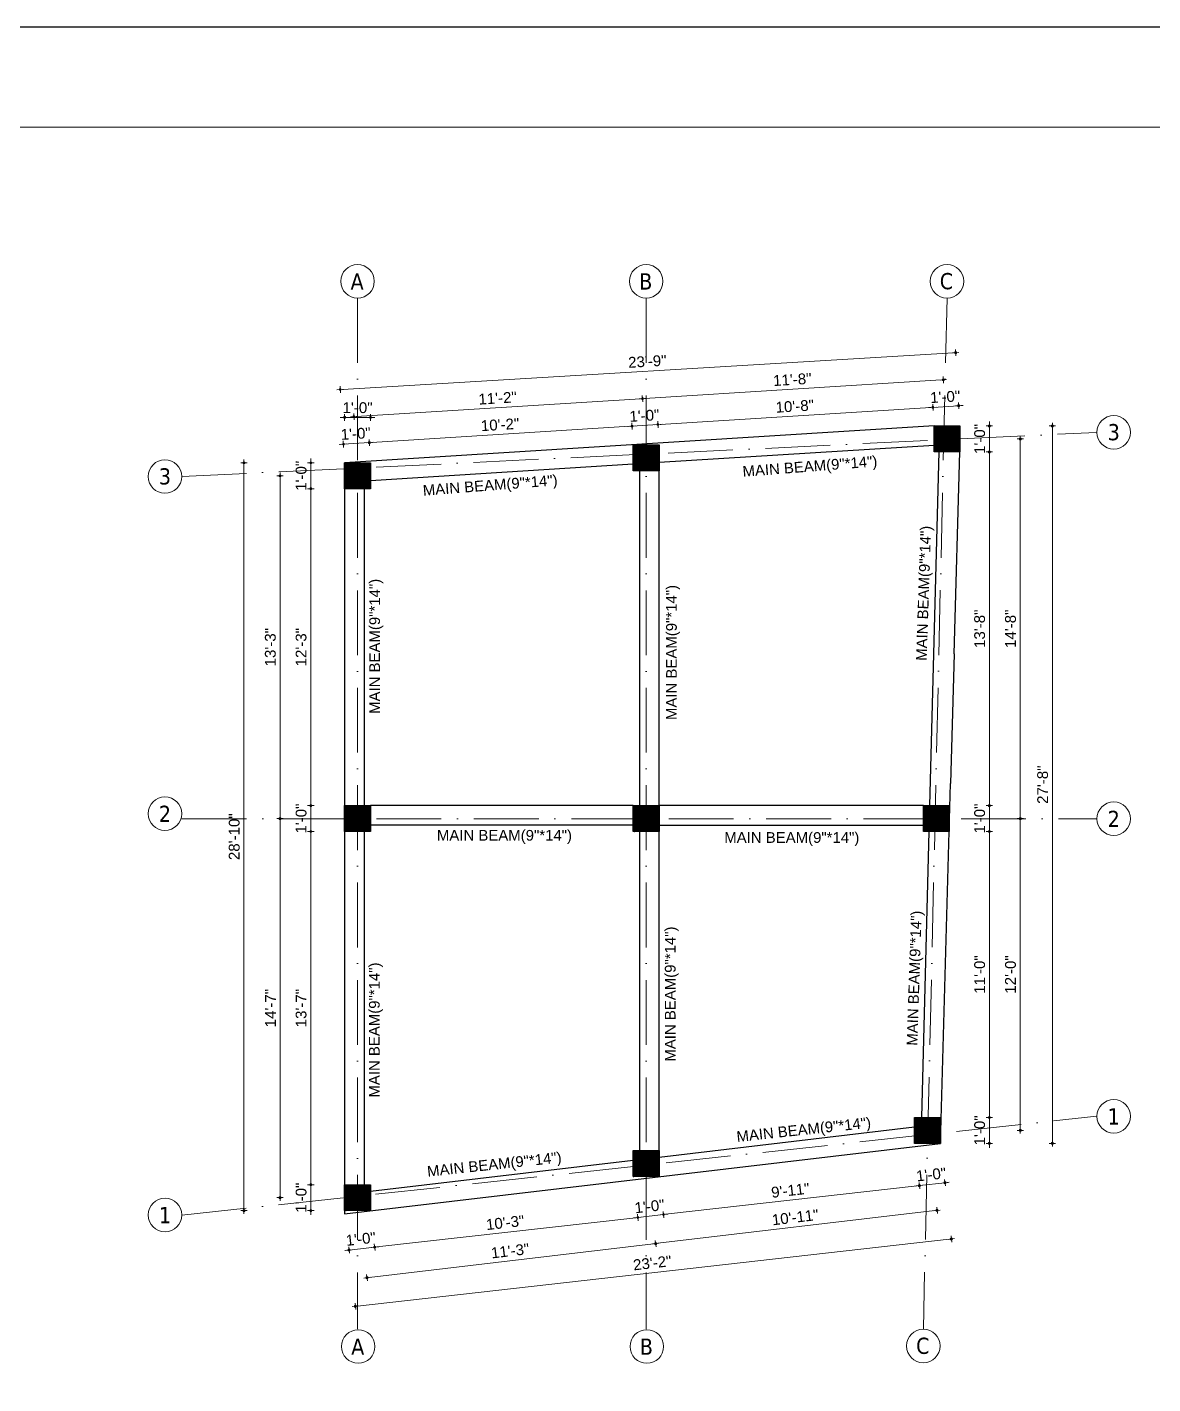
# Model space of a CAD drawing. Header units: inches. Extents: x 10143 to 33197, y -150 to 3760.
# Drawn here: x 11727 to 12248, y 1469 to 2098 of the extents above; entities that cross this region are included whole.
import ezdxf

# ---------------------------------------------------------------- set-up
doc = ezdxf.new("R2010")
doc.units = ezdxf.units.IN
doc.header["$LTSCALE"] = 0.5
doc.header["$MEASUREMENT"] = 0
doc.header["$PDMODE"] = 66
doc.linetypes.add('ACAD_ISO10W100', pattern=[18, 12, -3, 0, -3])
for name, color, linetype, lineweight in [('0.13', 2, 'Continuous', 13), ('ELE1', 3, 'Continuous', 9), ('hatch', 9, 'Continuous', 0), ('TEXT', 220, 'Continuous', 9), ('Toilet', 7, 'Continuous', 25)]:
    doc.layers.add(name, color=color, linetype=linetype, lineweight=lineweight)
doc.styles.add('DIM', font='tahoma.ttf')
doc.styles.get("Standard").update_dxf_attribs({"font": 'arial.ttf'})
doc.dimstyles.new('S8', dxfattribs={"dimtxt": 5, "dimasz": 1, "dimexe": 6, "dimexo": 18, "dimgap": 1.9375, "dimtad": 1, "dimdec": 0, "dimzin": 3, "dimdsep": 46, "dimlunit": 4, "dimtxsty": 'Standard', "dimblk": 'dot 2', "dimcen": 12, "dimse1": 1, "dimse2": 1, "dimclrd": 1, "dimclre": 1, "dimclrt": 256, "dimadec": 0, "dimazin": 0, "dimtfac": 0.75, "dimtdec": 0, "dimtix": 1, "dimtmove": 1, "dimatfit": 3, "dimldrblk": 'DOT', "dimfxl": 1, "dimtolj": 1, "dimtzin": 0, "dimlwd": 9, "dimlwe": 9, "dimarcsym": 0})
pattern_1 = [(135, (12132.83037, -1836.47353), (-0.0883883476, -0.0883883476), [])]

# ---------------------------------------------------------------- blocks, each defined once
blk = doc.blocks.new('dot1')
at = {"layer": 'hatch'}
h = blk.add_hatch(color=256, dxfattribs=at)
edge = h.paths.add_edge_path()
edge.add_arc((0, 0), 1, 0, 360)
for p, q in [((3, 0), (-3, 0)), ((0, 3), (0, -3))]:
    blk.add_line(p, q, dxfattribs=at)
blk.add_circle((0, 0), 1, dxfattribs=at)
blk = doc.blocks.new('dot 2')
at = {"layer": 'hatch', "xscale": 0.5, "yscale": 0.5, "zscale": 0.5}
blk.add_blockref('dot1', (0, 0), dxfattribs=at)
blk = doc.blocks.new('*D1075')
at = {"layer": 'Defpoints', "color": 0, "transparency": 16777216}
for p in [(11885.98, 1916.86), (11873.98, 1895.84), (11885.98, 1895.84)]:
    blk.add_point(p, dxfattribs=at)
at = {"layer": 'Toilet', "color": 1, "lineweight": 9, "transparency": 16777216}
for p, q in [((11872.98, 1916.86), (11871.98, 1916.86)), ((11873.98, 1916.86), (11885.98, 1916.86)), ((11886.98, 1916.86), (11887.98, 1916.86))]:
    blk.add_line(p, q, dxfattribs=at)
blk.add_blockref('dot 2', (11873.98, 1916.86), dxfattribs=at)
at = {"layer": 'Toilet', "color": 1, "lineweight": 9, "transparency": 16777216, "rotation": 180}
blk.add_blockref('dot 2', (11885.98, 1916.86), dxfattribs=at)
at = {"layer": 'Toilet', "transparency": 16777216, "insert": (11879.98, 1921.35), "char_height": 5, "attachment_point": 5}
blk.add_mtext('\\A1;1\'-0"', dxfattribs=at)
blk = doc.blocks.new('_Dot')
at = {"color": 0, "linetype": 'ByBlock', "lineweight": -2}
blk.add_line((-0.5, 0), (-1, 0), dxfattribs=at)
at = {"color": 0, "linetype": 'ByBlock', "const_width": 0.5}
blk.add_lwpolyline([(-0.25, 0, 1), (0.25, 0, 1)], format="xyb", close=True, dxfattribs=at)
blk = doc.blocks.new('*D1061')
at = {"layer": 'Defpoints', "color": 0, "transparency": 16777216}
for p in [(12149.88, 1592.8), (12172.48, 1592.8), (12149.88, 1580.8)]:
    blk.add_point(p, dxfattribs=at)
at = {"layer": 'Toilet', "color": 1, "lineweight": 9, "transparency": 16777216}
for p, q in [((12172.48, 1593.8), (12172.48, 1594.8)), ((12172.48, 1580.8), (12172.48, 1592.8)), ((12172.48, 1579.8), (12172.48, 1578.8))]:
    blk.add_line(p, q, dxfattribs=at)
for p, rotation in [((12172.48, 1592.8), 270), ((12172.48, 1580.8), 90)]:
    blk.add_blockref('dot 2', p, dxfattribs=dict(at, rotation=rotation))
at = {"layer": 'Toilet', "transparency": 16777216, "insert": (12167.99, 1586.8), "char_height": 5, "attachment_point": 5, "rotation": 90}
blk.add_mtext('\\A1;1\'-0"', dxfattribs=at)
blk = doc.blocks.new('*D1062')
at = {"layer": 'Defpoints', "color": 0, "transparency": 16777216}
for p in [(12153.93, 1725.16), (12172.48, 1725.16), (12149.88, 1592.8)]:
    blk.add_point(p, dxfattribs=at)
at = {"layer": 'Toilet', "color": 1, "lineweight": 9, "transparency": 16777216}
blk.add_line((12172.48, 1593.8), (12172.48, 1724.16), dxfattribs=at)
for p, rotation in [((12172.48, 1725.16), 90), ((12172.48, 1592.8), 270)]:
    blk.add_blockref('dot 2', p, dxfattribs=dict(at, rotation=rotation))
at = {"layer": 'Toilet', "transparency": 16777216, "insert": (12167.99, 1658.98), "char_height": 5, "attachment_point": 5, "rotation": 90}
blk.add_mtext('\\A1;11\'-0"', dxfattribs=at)
blk = doc.blocks.new('*D1063')
at = {"layer": 'Defpoints', "color": 0, "transparency": 16777216}
for p in [(12153.93, 1737.16), (12172.48, 1737.16), (12153.93, 1725.16)]:
    blk.add_point(p, dxfattribs=at)
at = {"layer": 'Toilet', "color": 1, "lineweight": 9, "transparency": 16777216}
for p, q in [((12172.48, 1738.16), (12172.48, 1739.16)), ((12172.48, 1725.16), (12172.48, 1737.16)), ((12172.48, 1724.16), (12172.48, 1723.16))]:
    blk.add_line(p, q, dxfattribs=at)
for p, rotation in [((12172.48, 1737.16), 270), ((12172.48, 1725.16), 90)]:
    blk.add_blockref('dot 2', p, dxfattribs=dict(at, rotation=rotation))
at = {"layer": 'Toilet', "transparency": 16777216, "insert": (12167.99, 1731.16), "char_height": 5, "attachment_point": 5, "rotation": 90}
blk.add_mtext('\\A1;1\'-0"', dxfattribs=at)
blk = doc.blocks.new('*D1064')
at = {"layer": 'Defpoints', "color": 0, "transparency": 16777216}
for p in [(12158.86, 1900.9), (12172.48, 1900.9), (12153.93, 1737.16)]:
    blk.add_point(p, dxfattribs=at)
at = {"layer": 'Toilet', "color": 1, "lineweight": 9, "transparency": 16777216}
blk.add_line((12172.48, 1738.16), (12172.48, 1899.9), dxfattribs=at)
for p, rotation in [((12172.48, 1900.9), 90), ((12172.48, 1737.16), 270)]:
    blk.add_blockref('dot 2', p, dxfattribs=dict(at, rotation=rotation))
at = {"layer": 'Toilet', "transparency": 16777216, "insert": (12167.99, 1819.03), "char_height": 5, "attachment_point": 5, "rotation": 90}
blk.add_mtext('\\A1;13\'-8"', dxfattribs=at)
blk = doc.blocks.new('*D1065')
at = {"layer": 'Defpoints', "color": 0, "transparency": 16777216}
for p in [(12158.86, 1912.9), (12172.48, 1912.9), (12158.86, 1900.9)]:
    blk.add_point(p, dxfattribs=at)
at = {"layer": 'Toilet', "color": 1, "lineweight": 9, "transparency": 16777216}
for p, q in [((12172.48, 1913.9), (12172.48, 1914.9)), ((12172.48, 1900.9), (12172.48, 1912.9)), ((12172.48, 1899.9), (12172.48, 1898.9))]:
    blk.add_line(p, q, dxfattribs=at)
for p, rotation in [((12172.48, 1912.9), 270), ((12172.48, 1900.9), 90)]:
    blk.add_blockref('dot 2', p, dxfattribs=dict(at, rotation=rotation))
at = {"layer": 'Toilet', "transparency": 16777216, "insert": (12167.99, 1906.9), "char_height": 5, "attachment_point": 5, "rotation": 90}
blk.add_mtext('\\A1;1\'-0"', dxfattribs=at)
blk = doc.blocks.new('*D1066')
at = {"layer": 'Defpoints', "color": 0, "transparency": 16777216}
for p in [(12158.86, 1906.9), (12153.93, 1731.16), (12186.77, 1731.16)]:
    blk.add_point(p, dxfattribs=at)
at = {"layer": 'Toilet', "color": 1, "lineweight": 9, "transparency": 16777216}
blk.add_line((12186.77, 1905.9), (12186.77, 1732.16), dxfattribs=at)
for p, rotation in [((12186.77, 1906.9), 90), ((12186.77, 1731.16), 270)]:
    blk.add_blockref('dot 2', p, dxfattribs=dict(at, rotation=rotation))
at = {"layer": 'Toilet', "transparency": 16777216, "insert": (12182.28, 1819.03), "char_height": 5, "attachment_point": 5, "rotation": 90}
blk.add_mtext('\\A1;14\'-8"', dxfattribs=at)
blk = doc.blocks.new('*D1067')
at = {"layer": 'Defpoints', "color": 0, "transparency": 16777216}
for p in [(12153.93, 1731.16), (12149.88, 1586.8), (12186.77, 1586.8)]:
    blk.add_point(p, dxfattribs=at)
at = {"layer": 'Toilet', "color": 1, "lineweight": 9, "transparency": 16777216}
blk.add_line((12186.77, 1730.16), (12186.77, 1587.8), dxfattribs=at)
for p, rotation in [((12186.77, 1731.16), 90), ((12186.77, 1586.8), 270)]:
    blk.add_blockref('dot 2', p, dxfattribs=dict(at, rotation=rotation))
at = {"layer": 'Toilet', "transparency": 16777216, "insert": (12182.28, 1658.98), "char_height": 5, "attachment_point": 5, "rotation": 90}
blk.add_mtext('\\A1;12\'-0"', dxfattribs=at)
blk = doc.blocks.new('*D1047')
at = {"layer": 'Defpoints', "color": 0, "transparency": 16777216}
for p in [(12158.86, 1912.9), (12201.65, 1912.9), (12149.88, 1580.8)]:
    blk.add_point(p, dxfattribs=at)
at = {"layer": 'Toilet', "color": 1, "lineweight": 9, "transparency": 16777216}
blk.add_line((12201.65, 1581.8), (12201.65, 1911.9), dxfattribs=at)
for p, rotation in [((12201.65, 1912.9), 90), ((12201.65, 1580.8), 270)]:
    blk.add_blockref('dot 2', p, dxfattribs=dict(at, rotation=rotation))
at = {"layer": 'Toilet', "transparency": 16777216, "insert": (12197.16, 1746.85), "char_height": 5, "attachment_point": 5, "rotation": 90}
blk.add_mtext('\\A1;27\'-8"', dxfattribs=at)
blk = doc.blocks.new('*D1068')
at = {"layer": 'Defpoints', "color": 0, "transparency": 16777216}
for p in [(11873.98, 1895.84), (11858.35, 1883.84), (11873.98, 1883.84)]:
    blk.add_point(p, dxfattribs=at)
at = {"layer": 'Toilet', "color": 1, "lineweight": 9, "transparency": 16777216}
for p, q in [((11858.35, 1896.84), (11858.35, 1897.84)), ((11858.35, 1895.84), (11858.35, 1883.84)), ((11858.35, 1882.84), (11858.35, 1881.84))]:
    blk.add_line(p, q, dxfattribs=at)
for p, rotation in [((11858.35, 1895.84), 270), ((11858.35, 1883.84), 90)]:
    blk.add_blockref('dot 2', p, dxfattribs=dict(at, rotation=rotation))
at = {"layer": 'Toilet', "transparency": 16777216, "insert": (11853.86, 1889.84), "char_height": 5, "attachment_point": 5, "rotation": 90}
blk.add_mtext('\\A1;1\'-0"', dxfattribs=at)
blk = doc.blocks.new('*D1069')
at = {"layer": 'Defpoints', "color": 0, "transparency": 16777216}
for p in [(11873.98, 1883.84), (11858.35, 1737.16), (11873.98, 1737.16)]:
    blk.add_point(p, dxfattribs=at)
at = {"layer": 'Toilet', "color": 1, "lineweight": 9, "transparency": 16777216}
blk.add_line((11858.35, 1882.84), (11858.35, 1738.16), dxfattribs=at)
for p, rotation in [((11858.35, 1883.84), 90), ((11858.35, 1737.16), 270)]:
    blk.add_blockref('dot 2', p, dxfattribs=dict(at, rotation=rotation))
at = {"layer": 'Toilet', "transparency": 16777216, "insert": (11853.86, 1810.5), "char_height": 5, "attachment_point": 5, "rotation": 90}
blk.add_mtext('\\A1;12\'-3"', dxfattribs=at)
blk = doc.blocks.new('*D1070')
at = {"layer": 'Defpoints', "color": 0, "transparency": 16777216}
for p in [(11873.98, 1737.16), (11858.35, 1725.16), (11873.98, 1725.16)]:
    blk.add_point(p, dxfattribs=at)
at = {"layer": 'Toilet', "color": 1, "lineweight": 9, "transparency": 16777216}
for p, q in [((11858.35, 1738.16), (11858.35, 1739.16)), ((11858.35, 1737.16), (11858.35, 1725.16)), ((11858.35, 1724.16), (11858.35, 1723.16))]:
    blk.add_line(p, q, dxfattribs=at)
for p, rotation in [((11858.35, 1737.16), 270), ((11858.35, 1725.16), 90)]:
    blk.add_blockref('dot 2', p, dxfattribs=dict(at, rotation=rotation))
at = {"layer": 'Toilet', "transparency": 16777216, "insert": (11853.86, 1731.16), "char_height": 5, "attachment_point": 5, "rotation": 90}
blk.add_mtext('\\A1;1\'-0"', dxfattribs=at)
blk = doc.blocks.new('*D1071')
at = {"layer": 'Defpoints', "color": 0, "transparency": 16777216}
for p in [(11873.98, 1725.16), (11858.35, 1561.67), (11873.98, 1561.67)]:
    blk.add_point(p, dxfattribs=at)
at = {"layer": 'Toilet', "color": 1, "lineweight": 9, "transparency": 16777216}
blk.add_line((11858.35, 1724.16), (11858.35, 1562.67), dxfattribs=at)
for p, rotation in [((11858.35, 1725.16), 90), ((11858.35, 1561.67), 270)]:
    blk.add_blockref('dot 2', p, dxfattribs=dict(at, rotation=rotation))
at = {"layer": 'Toilet', "transparency": 16777216, "insert": (11853.86, 1643.42), "char_height": 5, "attachment_point": 5, "rotation": 90}
blk.add_mtext('\\A1;13\'-7"', dxfattribs=at)
blk = doc.blocks.new('*D1072')
at = {"layer": 'Defpoints', "color": 0, "transparency": 16777216}
for p in [(11873.98, 1561.67), (11858.35, 1549.67), (11873.98, 1549.67)]:
    blk.add_point(p, dxfattribs=at)
at = {"layer": 'Toilet', "color": 1, "lineweight": 9, "transparency": 16777216}
for p, q in [((11858.35, 1562.67), (11858.35, 1563.67)), ((11858.35, 1561.67), (11858.35, 1549.67)), ((11858.35, 1548.67), (11858.35, 1547.67))]:
    blk.add_line(p, q, dxfattribs=at)
for p, rotation in [((11858.35, 1561.67), 270), ((11858.35, 1549.67), 90)]:
    blk.add_blockref('dot 2', p, dxfattribs=dict(at, rotation=rotation))
at = {"layer": 'Toilet', "transparency": 16777216, "insert": (11853.86, 1555.67), "char_height": 5, "attachment_point": 5, "rotation": 90}
blk.add_mtext('\\A1;1\'-0"', dxfattribs=at)
blk = doc.blocks.new('*D1073')
at = {"layer": 'Defpoints', "color": 0, "transparency": 16777216}
for p in [(11873.98, 1889.84), (11844.1, 1731.16), (11873.98, 1731.16)]:
    blk.add_point(p, dxfattribs=at)
at = {"layer": 'Toilet', "color": 1, "lineweight": 9, "transparency": 16777216}
blk.add_line((11844.1, 1888.84), (11844.1, 1732.16), dxfattribs=at)
for p, rotation in [((11844.1, 1889.84), 90), ((11844.1, 1731.16), 270)]:
    blk.add_blockref('dot 2', p, dxfattribs=dict(at, rotation=rotation))
at = {"layer": 'Toilet', "transparency": 16777216, "insert": (11839.61, 1810.5), "char_height": 5, "attachment_point": 5, "rotation": 90}
blk.add_mtext('\\A1;13\'-3"', dxfattribs=at)
blk = doc.blocks.new('*D1074')
at = {"layer": 'Defpoints', "color": 0, "transparency": 16777216}
for p in [(11873.98, 1731.16), (11844.1, 1555.67), (11873.98, 1555.67)]:
    blk.add_point(p, dxfattribs=at)
at = {"layer": 'Toilet', "color": 1, "lineweight": 9, "transparency": 16777216}
blk.add_line((11844.1, 1730.16), (11844.1, 1556.67), dxfattribs=at)
for p, rotation in [((11844.1, 1731.16), 90), ((11844.1, 1555.67), 270)]:
    blk.add_blockref('dot 2', p, dxfattribs=dict(at, rotation=rotation))
at = {"layer": 'Toilet', "transparency": 16777216, "insert": (11839.66, 1643.42), "char_height": 5, "attachment_point": 5, "rotation": 90}
blk.add_mtext('\\A1;14\'-7"', dxfattribs=at)
blk = doc.blocks.new('*D1048')
at = {"layer": 'Defpoints', "color": 0, "transparency": 16777216}
for p in [(11827.39, 1895.84), (11873.98, 1895.84), (11873.98, 1549.67)]:
    blk.add_point(p, dxfattribs=at)
at = {"layer": 'Toilet', "color": 1, "lineweight": 9, "transparency": 16777216}
blk.add_line((11827.39, 1550.67), (11827.39, 1894.84), dxfattribs=at)
for p, rotation in [((11827.39, 1895.84), 90), ((11827.39, 1549.67), 270)]:
    blk.add_blockref('dot 2', p, dxfattribs=dict(at, rotation=rotation))
at = {"layer": 'Toilet', "transparency": 16777216, "insert": (11822.9, 1722.76), "char_height": 5, "attachment_point": 5, "rotation": 90}
blk.add_mtext('\\A1;28\'-10"', dxfattribs=at)
blk = doc.blocks.new('*D2467')
at = {"layer": 'Defpoints', "color": 0, "transparency": 16777216}
for p in [(11873.44, 1904.47), (11873.98, 1895.84), (11885.98, 1895.84)]:
    blk.add_point(p, dxfattribs=at)
at = {"layer": 'Toilet', "color": 1, "lineweight": 9, "transparency": 16777216}
for p, q in [((11872.44, 1904.41), (11871.45, 1904.35)), ((11885.4, 1905.22), (11873.44, 1904.47)), ((11886.39, 1905.28), (11887.39, 1905.34))]:
    blk.add_line(p, q, dxfattribs=at)
for p, rotation in [((11873.44, 1904.47), 3.575827605926958), ((11885.4, 1905.22), 183.5758276059269)]:
    blk.add_blockref('dot 2', p, dxfattribs=dict(at, rotation=rotation))
at = {"layer": 'Toilet', "transparency": 16777216, "insert": (11879.14, 1909.33), "char_height": 5, "attachment_point": 5, "rotation": 3.57583}
blk.add_mtext('\\A1;1\'-0"', dxfattribs=at)
blk = doc.blocks.new('*D2468')
at = {"layer": 'Defpoints', "color": 0, "transparency": 16777216}
for p in [(12007.06, 1912.82), (12007.6, 1904.19), (11885.98, 1895.84)]:
    blk.add_point(p, dxfattribs=at)
at = {"layer": 'Toilet', "color": 1, "lineweight": 9, "transparency": 16777216}
blk.add_line((11886.39, 1905.28), (12006.07, 1912.76), dxfattribs=at)
for p, rotation in [((12007.06, 1912.82), 3.575827605926958), ((11885.4, 1905.22), 183.5758276059269)]:
    blk.add_blockref('dot 2', p, dxfattribs=dict(at, rotation=rotation))
at = {"layer": 'Toilet', "transparency": 16777216, "insert": (11945.95, 1913.5), "char_height": 5, "attachment_point": 5, "rotation": 3.57583}
blk.add_mtext('\\A1;10\'-2"', dxfattribs=at)
blk = doc.blocks.new('*D2469')
at = {"layer": 'Defpoints', "color": 0, "transparency": 16777216}
for p in [(12019.02, 1913.57), (12007.6, 1904.19), (12019.6, 1904.19)]:
    blk.add_point(p, dxfattribs=at)
at = {"layer": 'Toilet', "color": 1, "lineweight": 9, "transparency": 16777216}
for p, q in [((12006.07, 1912.76), (12005.07, 1912.7)), ((12007.06, 1912.82), (12019.02, 1913.57)), ((12020.02, 1913.63), (12021.01, 1913.69))]:
    blk.add_line(p, q, dxfattribs=at)
for p, rotation in [((12007.06, 1912.82), 3.575827605926989), ((12019.02, 1913.57), 183.5758276059269)]:
    blk.add_blockref('dot 2', p, dxfattribs=dict(at, rotation=rotation))
at = {"layer": 'Toilet', "transparency": 16777216, "insert": (12012.76, 1917.68), "char_height": 5, "attachment_point": 5, "rotation": 3.57583}
blk.add_mtext('\\A1;1\'-0"', dxfattribs=at)
blk = doc.blocks.new('*D2470')
at = {"layer": 'Defpoints', "color": 0, "transparency": 16777216}
for p in [(12146.32, 1921.53), (12146.86, 1912.9), (12019.6, 1904.19)]:
    blk.add_point(p, dxfattribs=at)
at = {"layer": 'Toilet', "color": 1, "lineweight": 9, "transparency": 16777216}
blk.add_line((12020.02, 1913.63), (12145.32, 1921.46), dxfattribs=at)
for p, rotation in [((12146.32, 1921.53), 3.575827605926958), ((12019.02, 1913.57), 183.5758276059269)]:
    blk.add_blockref('dot 2', p, dxfattribs=dict(at, rotation=rotation))
at = {"layer": 'Toilet', "transparency": 16777216, "insert": (12082.39, 1922.03), "char_height": 5, "attachment_point": 5, "rotation": 3.57583}
blk.add_mtext('\\A1;10\'-8"', dxfattribs=at)
blk = doc.blocks.new('*D2463')
at = {"layer": 'Defpoints', "color": 0, "transparency": 16777216}
for p in [(12158.27, 1922.27), (12146.86, 1912.9), (12158.86, 1912.9)]:
    blk.add_point(p, dxfattribs=at)
at = {"layer": 'Toilet', "color": 1, "lineweight": 9, "transparency": 16777216}
for p, q in [((12146.32, 1921.53), (12158.27, 1922.27)), ((12159.27, 1922.33), (12160.27, 1922.4)), ((12145.32, 1921.46), (12144.32, 1921.4))]:
    blk.add_line(p, q, dxfattribs=at)
for p, rotation in [((12146.32, 1921.53), 3.575827605926989), ((12158.27, 1922.27), 183.5758276059269)]:
    blk.add_blockref('dot 2', p, dxfattribs=dict(at, rotation=rotation))
at = {"layer": 'Toilet', "transparency": 16777216, "insert": (12152.01, 1926.38), "char_height": 5, "attachment_point": 5, "rotation": 3.57583}
blk.add_mtext('\\A1;1\'-0"', dxfattribs=at)
blk = doc.blocks.new('*D2477')
at = {"layer": 'Defpoints', "color": 0, "transparency": 16777216}
for p in [(12011.89, 1925.55), (12013.6, 1898.19), (11879.98, 1889.84)]:
    blk.add_point(p, dxfattribs=at)
at = {"layer": 'Toilet', "color": 1, "lineweight": 9, "transparency": 16777216}
blk.add_line((11879.27, 1917.26), (12010.9, 1925.49), dxfattribs=at)
for p, rotation in [((12011.89, 1925.55), 3.575827605927187), ((11878.27, 1917.2), 183.5758276059272)]:
    blk.add_blockref('dot 2', p, dxfattribs=dict(at, rotation=rotation))
at = {"layer": 'Toilet', "transparency": 16777216, "insert": (11944.81, 1925.81), "char_height": 5, "attachment_point": 5, "rotation": 3.57583}
blk.add_mtext('\\A1;11\'-2"', dxfattribs=at)
blk = doc.blocks.new('*D2478')
at = {"layer": 'Defpoints', "color": 0, "transparency": 16777216}
for p in [(12151.15, 1934.25), (12152.86, 1906.9), (12013.6, 1898.19)]:
    blk.add_point(p, dxfattribs=at)
at = {"layer": 'Toilet', "color": 1, "lineweight": 9, "transparency": 16777216}
blk.add_line((12012.89, 1925.61), (12150.15, 1934.19), dxfattribs=at)
for p, rotation in [((12151.15, 1934.25), 3.575827605926958), ((12011.89, 1925.55), 183.5758276059269)]:
    blk.add_blockref('dot 2', p, dxfattribs=dict(at, rotation=rotation))
at = {"layer": 'Toilet', "transparency": 16777216, "insert": (12081.24, 1934.38), "char_height": 5, "attachment_point": 5, "rotation": 3.57583}
blk.add_mtext('\\A1;11\'-8"', dxfattribs=at)
blk = doc.blocks.new('*D2465')
at = {"layer": 'Defpoints', "color": 0, "transparency": 16777216}
for p in [(12156.83, 1946.82), (12158.86, 1912.9), (11873.98, 1895.84)]:
    blk.add_point(p, dxfattribs=at)
at = {"layer": 'Toilet', "color": 1, "lineweight": 9, "transparency": 16777216}
blk.add_line((11872.95, 1929.82), (12155.83, 1946.76), dxfattribs=at)
for p, rotation in [((12156.83, 1946.82), 3.425574687814983), ((11871.95, 1929.77), 183.425574687815)]:
    blk.add_blockref('dot 2', p, dxfattribs=dict(at, rotation=rotation))
at = {"layer": 'Toilet', "transparency": 16777216, "insert": (12014.12, 1942.78), "char_height": 5, "attachment_point": 5, "rotation": 3.42557}
blk.add_mtext('\\A1;23\'-9"', dxfattribs=at)
blk = doc.blocks.new('*D2466')
at = {"layer": 'Defpoints', "color": 0, "transparency": 16777216}
for p in [(11873.98, 1549.67), (11885.98, 1549.67), (11876.05, 1531.41)]:
    blk.add_point(p, dxfattribs=at)
at = {"layer": 'Toilet', "color": 1, "lineweight": 9, "transparency": 16777216}
for p, q in [((11887.89, 1532.74), (11876.05, 1531.41)), ((11888.89, 1532.86), (11889.88, 1532.97)), ((11875.05, 1531.29), (11874.06, 1531.18))]:
    blk.add_line(p, q, dxfattribs=at)
for p, rotation in [((11876.05, 1531.41), 6.446786107708002), ((11887.89, 1532.74), 186.446786107708)]:
    blk.add_blockref('dot 2', p, dxfattribs=dict(at, rotation=rotation))
at = {"layer": 'Toilet', "transparency": 16777216, "insert": (11881.47, 1536.54), "char_height": 5, "attachment_point": 5, "rotation": 6.44679}
blk.add_mtext('\\A1;1\'-0"', dxfattribs=at)
blk = doc.blocks.new('*D2471')
at = {"layer": 'Defpoints', "color": 0, "transparency": 16777216}
for p in [(12007.6, 1565.43), (11885.98, 1549.67), (12009.74, 1546.51)]:
    blk.add_point(p, dxfattribs=at)
at = {"layer": 'Toilet', "color": 1, "lineweight": 9, "transparency": 16777216}
blk.add_line((11888.89, 1532.86), (12008.75, 1546.4), dxfattribs=at)
for p, rotation in [((12009.74, 1546.51), 6.446786107708002), ((11887.89, 1532.74), 186.446786107708)]:
    blk.add_blockref('dot 2', p, dxfattribs=dict(at, rotation=rotation))
at = {"layer": 'Toilet', "transparency": 16777216, "insert": (11948.31, 1544.09), "char_height": 5, "attachment_point": 5, "rotation": 6.44679}
blk.add_mtext('\\A1;10\'-3"', dxfattribs=at)
blk = doc.blocks.new('*D2472')
at = {"layer": 'Defpoints', "color": 0, "transparency": 16777216}
for p in [(12007.6, 1565.43), (12019.6, 1565.43), (12021.59, 1547.85)]:
    blk.add_point(p, dxfattribs=at)
at = {"layer": 'Toilet', "color": 1, "lineweight": 9, "transparency": 16777216}
for p, q in [((12008.75, 1546.4), (12007.75, 1546.29)), ((12009.74, 1546.51), (12021.59, 1547.85)), ((12022.58, 1547.96), (12023.58, 1548.08))]:
    blk.add_line(p, q, dxfattribs=at)
for p, rotation in [((12009.74, 1546.51), 6.44678610770799), ((12021.59, 1547.85), 186.446786107708)]:
    blk.add_blockref('dot 2', p, dxfattribs=dict(at, rotation=rotation))
at = {"layer": 'Toilet', "transparency": 16777216, "insert": (12015.16, 1551.64), "char_height": 5, "attachment_point": 5, "rotation": 6.44679}
blk.add_mtext('\\A1;1\'-0"', dxfattribs=at)
blk = doc.blocks.new('*D2473')
at = {"layer": 'Defpoints', "color": 0, "transparency": 16777216}
for p in [(12137.88, 1580.8), (12019.6, 1565.43), (12140.09, 1561.24)]:
    blk.add_point(p, dxfattribs=at)
at = {"layer": 'Toilet', "color": 1, "lineweight": 9, "transparency": 16777216}
blk.add_line((12022.58, 1547.96), (12139.1, 1561.13), dxfattribs=at)
for p, rotation in [((12140.09, 1561.24), 6.446786107708002), ((12021.59, 1547.85), 186.446786107708)]:
    blk.add_blockref('dot 2', p, dxfattribs=dict(at, rotation=rotation))
at = {"layer": 'Toilet', "transparency": 16777216, "insert": (12080.34, 1559.01), "char_height": 5, "attachment_point": 5, "rotation": 6.44679}
blk.add_mtext('\\A1;9\'-11"', dxfattribs=at)
blk = doc.blocks.new('*D2474')
at = {"layer": 'Defpoints', "color": 0, "transparency": 16777216}
for p in [(12137.88, 1580.8), (12149.88, 1580.8), (12151.94, 1562.58)]:
    blk.add_point(p, dxfattribs=at)
at = {"layer": 'Toilet', "color": 1, "lineweight": 9, "transparency": 16777216}
for p, q in [((12139.1, 1561.13), (12138.1, 1561.02)), ((12140.09, 1561.24), (12151.94, 1562.58)), ((12152.93, 1562.69), (12153.93, 1562.8))]:
    blk.add_line(p, q, dxfattribs=at)
for p, rotation in [((12151.94, 1562.58), 186.446786107708), ((12140.09, 1561.24), 6.44678610770799)]:
    blk.add_blockref('dot 2', p, dxfattribs=dict(at, rotation=rotation))
at = {"layer": 'Toilet', "transparency": 16777216, "insert": (12145.51, 1566.37), "char_height": 5, "attachment_point": 5, "rotation": 6.44679}
blk.add_mtext('\\A1;1\'-0"', dxfattribs=at)
blk = doc.blocks.new('*D2475')
at = {"layer": 'Defpoints', "color": 0, "transparency": 16777216}
for p in [(12013.6, 1571.43), (11879.98, 1555.67), (12017.97, 1534.41)]:
    blk.add_point(p, dxfattribs=at)
at = {"layer": 'Toilet', "color": 1, "lineweight": 9, "transparency": 16777216}
blk.add_line((11885.34, 1518.77), (12016.98, 1534.3), dxfattribs=at)
for p, rotation in [((12017.97, 1534.41), 6.727351048225565), ((11884.35, 1518.65), 186.7273510482256)]:
    blk.add_blockref('dot 2', p, dxfattribs=dict(at, rotation=rotation))
at = {"layer": 'Toilet', "transparency": 16777216, "insert": (11950.63, 1531), "char_height": 5, "attachment_point": 5, "rotation": 6.72735}
blk.add_mtext('\\A1;11\'-3"', dxfattribs=at)
blk = doc.blocks.new('*D2476')
at = {"layer": 'Defpoints', "color": 0, "transparency": 16777216}
for p in [(12143.88, 1586.8), (12013.6, 1571.43), (12148.25, 1549.78)]:
    blk.add_point(p, dxfattribs=at)
at = {"layer": 'Toilet', "color": 1, "lineweight": 9, "transparency": 16777216}
blk.add_line((12018.96, 1534.53), (12147.26, 1549.66), dxfattribs=at)
for p, rotation in [((12148.25, 1549.78), 6.72735104822624), ((12017.97, 1534.41), 186.7273510482262)]:
    blk.add_blockref('dot 2', p, dxfattribs=dict(at, rotation=rotation))
at = {"layer": 'Toilet', "transparency": 16777216, "insert": (12082.58, 1546.56), "char_height": 5, "attachment_point": 5, "rotation": 6.72735}
blk.add_mtext('\\A1;10\'-11"', dxfattribs=at)
blk = doc.blocks.new('*D2464')
at = {"layer": 'Defpoints', "color": 0, "transparency": 16777216}
for p in [(12149.88, 1580.8), (11873.98, 1549.67), (12154.88, 1536.53)]:
    blk.add_point(p, dxfattribs=at)
at = {"layer": 'Toilet', "color": 1, "lineweight": 9, "transparency": 16777216}
blk.add_line((11879.97, 1505.51), (12153.88, 1536.42), dxfattribs=at)
for p, rotation in [((12154.88, 1536.53), 6.437263123115694), ((11878.98, 1505.4), 186.4372631231157)]:
    blk.add_blockref('dot 2', p, dxfattribs=dict(at, rotation=rotation))
at = {"layer": 'Toilet', "transparency": 16777216, "insert": (12016.42, 1525.43), "char_height": 5, "attachment_point": 5, "rotation": 6.43726}
blk.add_mtext('\\A1;23\'-2"', dxfattribs=at)

msp = doc.modelspace()

# ---------------------------------------------------------------- hatches: boundary and pattern name
at = {"layer": 'Toilet'}
h = msp.add_hatch(dxfattribs=at)
h.set_pattern_fill('ANSI31', color=256, angle=90)
h.set_pattern_definition(pattern_1)
h.paths.add_polyline_path([(12158.86, 1912.9), (12146.86, 1912.9), (12146.86, 1912.9), (12146.86, 1900.9), (12158.86, 1900.9)])
h = msp.add_hatch(dxfattribs=at)
h.set_pattern_fill('ANSI31', color=256, angle=90)
h.set_pattern_definition(pattern_1)
h.paths.add_polyline_path([(11873.98, 1561.67), (11873.98, 1549.67), (11885.98, 1549.67), (11885.98, 1561.67)])
h.paths.add_polyline_path([(11873.98, 1725.16), (11885.98, 1725.16), (11885.98, 1737.16), (11873.98, 1737.16)])
h.paths.add_polyline_path([(11885.98, 1883.84), (11885.98, 1895.84), (11873.98, 1895.84), (11873.98, 1883.84)])
h.paths.add_polyline_path([(12019.6, 1892.19), (12019.6, 1904.19), (12007.6, 1904.19), (12007.6, 1892.19)])
h.paths.add_polyline_path([(12141.93, 1737.16), (12141.93, 1725.16), (12153.93, 1725.16), (12153.93, 1737.16)])
h.paths.add_polyline_path([(12137.88, 1580.8), (12149.88, 1580.8), (12149.88, 1592.8), (12137.88, 1592.8)])
h.paths.add_polyline_path([(12019.6, 1577.43), (12007.6, 1577.43), (12007.6, 1565.43), (12019.6, 1565.43)])
h.paths.add_polyline_path([(12019.6, 1725.16), (12019.6, 1737.16), (12007.6, 1737.16), (12007.6, 1725.16)])

# ---------------------------------------------------------------- linework, layer by layer
at = {"layer": '0.13', "color": 0, "ltscale": 0.5}
for p, q in [((12007.6, 1737.16), (12007.6, 1733.16)), ((12019.6, 1737.16), (12019.6, 1733.16))]:
    msp.add_line(p, q, dxfattribs=at)
at = {"layer": 'Defpoints'}
msp.add_lwpolyline([(13320.24, 2097.54), (10142.64, 2097.54), (10142.64, -150.43), (13320.24, -150.43)], close=True, dxfattribs=at)
at = {"layer": 'ELE1'}
msp.add_lwpolyline([(10188.96, 2051.22), (13273.92, 2051.22), (13273.92, -104.11), (10188.96, -104.11)], close=True, dxfattribs=at)
at = {"layer": 'TEXT', "linetype": 'ACAD_ISO10W100', "ltscale": 5}
for p, q in [((11879.98, 1972.1), (11879.98, 1494.73)), ((12013.6, 1972.1), (12013.6, 1494.73)), ((12152.86, 1972.1), (12141.91, 1494.73)), ((11798.56, 1889.49), (12222.29, 1909.96)), ((11798.56, 1731.09), (12222.29, 1731.09)), ((11798.61, 1547.52), (12222.29, 1593.34))]:
    msp.add_line(p, q, dxfattribs=at)
at = {"layer": 'TEXT', "ltscale": 0.5}
for centre in [(11879.98, 1979.87), (12013.6, 1979.87), (12152.86, 1979.87), (12230.05, 1909.96), (11790.8, 1889.49), (11790.8, 1733.42), (12230.05, 1731.09), (12230.05, 1593.34), (11790.85, 1547.65), (11880.27, 1486.77), (12013.89, 1486.77), (12141.91, 1487.02)]:
    msp.add_circle(centre, 7.76, dxfattribs=at)
at = {"layer": 'Toilet'}
for p, q in [((12146.86, 1912.9), (11873.98, 1895.84)), ((12146.86, 1903.88), (12019.6, 1895.93)), ((12144.97, 1737.16), (12149.25, 1900.9)), ((12156.24, 1807.44), (12158.86, 1900.9)), ((11873.98, 1895.84), (11873.98, 1737.16)), ((12007.6, 1895.18), (11885.98, 1887.58)), ((12010.6, 1737.16), (12010.6, 1892.19)), ((12019.6, 1574.32), (12019.6, 1895.93)), ((11882.98, 1883.84), (11882.98, 1737.16)), ((12156.24, 1807.44), (12154.55, 1747.44)), ((12149.88, 1580.8), (12154.55, 1747.44)), ((11873.98, 1737.16), (11885.98, 1737.16)), ((11873.98, 1725.16), (11873.98, 1737.16)), ((11873.98, 1737.16), (11873.98, 1548.25)), ((11885.98, 1737.16), (11885.98, 1725.16)), ((12007.6, 1737.16), (11885.98, 1737.16)), ((12141.93, 1737.16), (12019.6, 1737.16)), ((12007.6, 1728.16), (11885.98, 1728.16)), ((12019.6, 1728.16), (12141.93, 1728.16)), ((11885.98, 1725.16), (11873.98, 1725.16)), ((11882.98, 1725.16), (11882.98, 1561.67)), ((12010.6, 1577.43), (12010.6, 1725.16)), ((12141.21, 1592.8), (12144.66, 1725.16)), ((12019.6, 1574.49), (12137.88, 1588.45)), ((11873.98, 1548.25), (12149.88, 1580.8)), ((11885.98, 1558.73), (12007.6, 1573.08))]:
    msp.add_line(p, q, dxfattribs=at)
for points in [[(12146.86, 1900.9), (12146.86, 1912.9), (12158.86, 1912.9), (12158.86, 1900.9)], [(12146.86, 1912.9), (12158.86, 1912.9), (12158.86, 1900.9), (12146.86, 1900.9)], [(12007.6, 1892.19), (12007.6, 1904.19), (12019.6, 1904.19), (12019.6, 1892.19)], [(12007.6, 1904.19), (12019.6, 1904.19), (12019.6, 1892.19), (12007.6, 1892.19)], [(11873.98, 1883.84), (11873.98, 1895.84), (11885.98, 1895.84), (11885.98, 1883.84)], [(11873.98, 1725.16), (11873.98, 1737.16), (11885.98, 1737.16), (11885.98, 1725.16)], [(12007.6, 1725.16), (12007.6, 1737.16), (12019.6, 1737.16), (12019.6, 1725.16)], [(12007.6, 1737.16), (12019.6, 1737.16), (12019.6, 1725.16), (12007.6, 1725.16)], [(12141.93, 1725.16), (12141.93, 1737.16), (12153.93, 1737.16), (12153.93, 1725.16)], [(12141.93, 1737.16), (12153.93, 1737.16), (12153.93, 1725.16), (12141.93, 1725.16)], [(12137.88, 1580.8), (12137.88, 1592.8), (12149.88, 1592.8), (12149.88, 1580.8)], [(12137.88, 1592.8), (12149.88, 1592.8), (12149.88, 1580.8), (12137.88, 1580.8)], [(12007.6, 1565.43), (12007.6, 1577.43), (12019.6, 1577.43), (12019.6, 1565.43)], [(12007.6, 1577.43), (12019.6, 1577.43), (12019.6, 1565.43), (12007.6, 1565.43)], [(11873.98, 1549.67), (11873.98, 1561.67), (11885.98, 1561.67), (11885.98, 1549.67)], [(11873.98, 1561.67), (11885.98, 1561.67), (11885.98, 1549.67), (11873.98, 1549.67)]]:
    msp.add_lwpolyline(points, close=True, dxfattribs=at)

# ---------------------------------------------------------------- texts
at = {"layer": 'TEXT', "ltscale": 0.5, "char_height": 7.5, "width": 853.3078, "attachment_point": 9, "style": 'DIM'}
for s, insert in [('A', (11882.8, 1976.06)), ('B', (12016.43, 1976.06)), ('C', (12155.68, 1976.06)), ('3', (12232.87, 1906.15)), ('3', (11793.62, 1885.68)), ('2', (11793.62, 1729.61)), ('2', (12232.87, 1727.27)), ('1', (12232.87, 1589.52)), ('1', (11793.67, 1543.84)), ('A', (11883.09, 1482.95)), ('B', (12016.71, 1482.95)), ('C', (12144.73, 1483.21))]:
    msp.add_mtext(s, dxfattribs=dict(at, insert=insert))
at = {"layer": 'TEXT', "color": 2, "char_height": 4.9498, "width": 273.1577, "attachment_point": 1}
for insert, rotation in [((12050.55, 1893.7), 4.46393), ((11902.53, 1884.95), 4.46393), ((12138.25, 1796.8), 88.09636), ((11885.42, 1772.12), 90), ((12022.83, 1769.28), 90), ((12133.91, 1618.63), 88.09636), ((12022.24, 1611.16), 90), ((11885.26, 1594.51), 90), ((12047.72, 1585.56), 6.09871), ((11904.48, 1569.48), 6.09871)]:
    msp.add_mtext('\\pi7.488;MAIN BEAM(9"*14")', dxfattribs=dict(at, insert=insert, rotation=rotation))
for insert in [(11909.22, 1725.89), (12042.26, 1724.87)]:
    msp.add_mtext('\\pi7.488;MAIN BEAM(9"*14")', dxfattribs=dict(at, insert=insert))

# ---------------------------------------------------------------- dimensions: what is measured, and where the dimension line sits
at = {"layer": 'Toilet'}
for p1, p2, distance, picture, middle in [((11873.98, 1895.84), (12158.86, 1912.9), 33.98, '*D2465', (12014.12, 1942.78)), ((11879.98, 1889.84), (12013.6, 1898.19), 27.41, '*D2477', (11944.81, 1925.81)), ((11873.98, 1895.84), (11885.98, 1895.84), 21.01, '*D1075', (11879.98, 1921.35)), ((11873.98, 1549.67), (12149.88, 1580.8), -44.55, '*D2464', (12016.42, 1525.43)), ((11879.98, 1555.67), (12013.6, 1571.43), -37.27, '*D2475', (11950.63, 1531))]:
    dim = msp.add_aligned_dim(p1=p1, p2=p2, distance=distance, dimstyle='S8', override={"dimfxl": 2, "dimfxlon": 1, "dimarcsym": 1}, dxfattribs=at)
    dim.commit()
    dim.dimension.update_dxf_attribs({"geometry": picture, "text_midpoint": middle})
for base, p1, p2, angle, picture, middle in [((12151.15, 1934.25), (12013.6, 1898.19), (12152.86, 1906.9), 183.57583, '*D2478', (12081.24, 1934.38)), ((12158.27, 1922.27), (12146.86, 1912.9), (12158.86, 1912.9), 183.57583, '*D2463', (12152.01, 1926.38)), ((12146.32, 1921.53), (12019.6, 1904.19), (12146.86, 1912.9), 183.57583, '*D2470', (12082.39, 1922.03)), ((12007.06, 1912.82), (11885.98, 1895.84), (12007.6, 1904.19), 183.57583, '*D2468', (11945.95, 1913.5)), ((12019.02, 1913.57), (12007.6, 1904.19), (12019.6, 1904.19), 183.57583, '*D2469', (12012.76, 1917.68)), ((11873.44, 1904.47), (11885.98, 1895.84), (11873.98, 1895.84), 183.57583, '*D2467', (11879.14, 1909.33)), ((12201.65, 1912.9), (12149.88, 1580.8), (12158.86, 1912.9), 90, '*D1047', (12197.16, 1746.85)), ((12172.48, 1912.9), (12158.86, 1900.9), (12158.86, 1912.9), 90, '*D1065', (12167.99, 1906.9)), ((12186.77, 1731.16), (12158.86, 1906.9), (12153.93, 1731.16), 90, '*D1066', (12182.28, 1819.03)), ((11827.39, 1895.84), (11873.98, 1549.67), (11873.98, 1895.84), 90, '*D1048', (11822.9, 1722.76)), ((11858.35, 1883.84), (11873.98, 1895.84), (11873.98, 1883.84), 90, '*D1068', (11853.86, 1889.84)), ((12172.48, 1900.9), (12153.93, 1737.16), (12158.86, 1900.9), 90, '*D1064', (12167.99, 1819.03)), ((11844.1, 1731.16), (11873.98, 1889.84), (11873.98, 1731.16), 90, '*D1073', (11839.61, 1810.5)), ((11858.35, 1737.16), (11873.98, 1883.84), (11873.98, 1737.16), 90, '*D1069', (11853.86, 1810.5)), ((11858.35, 1725.16), (11873.98, 1737.16), (11873.98, 1725.16), 90, '*D1070', (11853.86, 1731.16)), ((12172.48, 1737.16), (12153.93, 1725.16), (12153.93, 1737.16), 90, '*D1063', (12167.99, 1731.16)), ((11844.1, 1555.67), (11873.98, 1731.16), (11873.98, 1555.67), 90, '*D1074', (11839.66, 1643.42)), ((12186.77, 1586.8), (12153.93, 1731.16), (12149.88, 1586.8), 90, '*D1067', (12182.28, 1658.98)), ((11858.35, 1561.67), (11873.98, 1725.16), (11873.98, 1561.67), 90, '*D1071', (11853.86, 1643.42)), ((12172.48, 1725.16), (12149.88, 1592.8), (12153.93, 1725.16), 90, '*D1062', (12167.99, 1658.98)), ((12172.48, 1592.8), (12149.88, 1580.8), (12149.88, 1592.8), 90, '*D1061', (12167.99, 1586.8)), ((12148.25, 1549.78), (12013.6, 1571.43), (12143.88, 1586.8), 186.72735, '*D2476', (12082.58, 1546.56)), ((12140.09, 1561.24), (12019.6, 1565.43), (12137.88, 1580.8), 186.44679, '*D2473', (12080.34, 1559.01)), ((12151.94, 1562.58), (12137.88, 1580.8), (12149.88, 1580.8), 186.44679, '*D2474', (12145.51, 1566.37)), ((12009.74, 1546.51), (11885.98, 1549.67), (12007.6, 1565.43), 186.44679, '*D2471', (11948.31, 1544.09)), ((12021.59, 1547.85), (12007.6, 1565.43), (12019.6, 1565.43), 186.44679, '*D2472', (12015.16, 1551.64)), ((11858.35, 1549.67), (11873.98, 1561.67), (11873.98, 1549.67), 90, '*D1072', (11853.86, 1555.67)), ((11876.05, 1531.41), (11885.98, 1549.67), (11873.98, 1549.67), 186.44679, '*D2466', (11881.47, 1536.54))]:
    dim = msp.add_linear_dim(base=base, p1=p1, p2=p2, angle=angle, dimstyle='S8', override={"dimfxl": 2, "dimfxlon": 1, "dimarcsym": 1}, dxfattribs=at)
    dim.commit()
    dim.dimension.update_dxf_attribs({"geometry": picture, "text_midpoint": middle})

doc.saveas('drawing.dxf')
